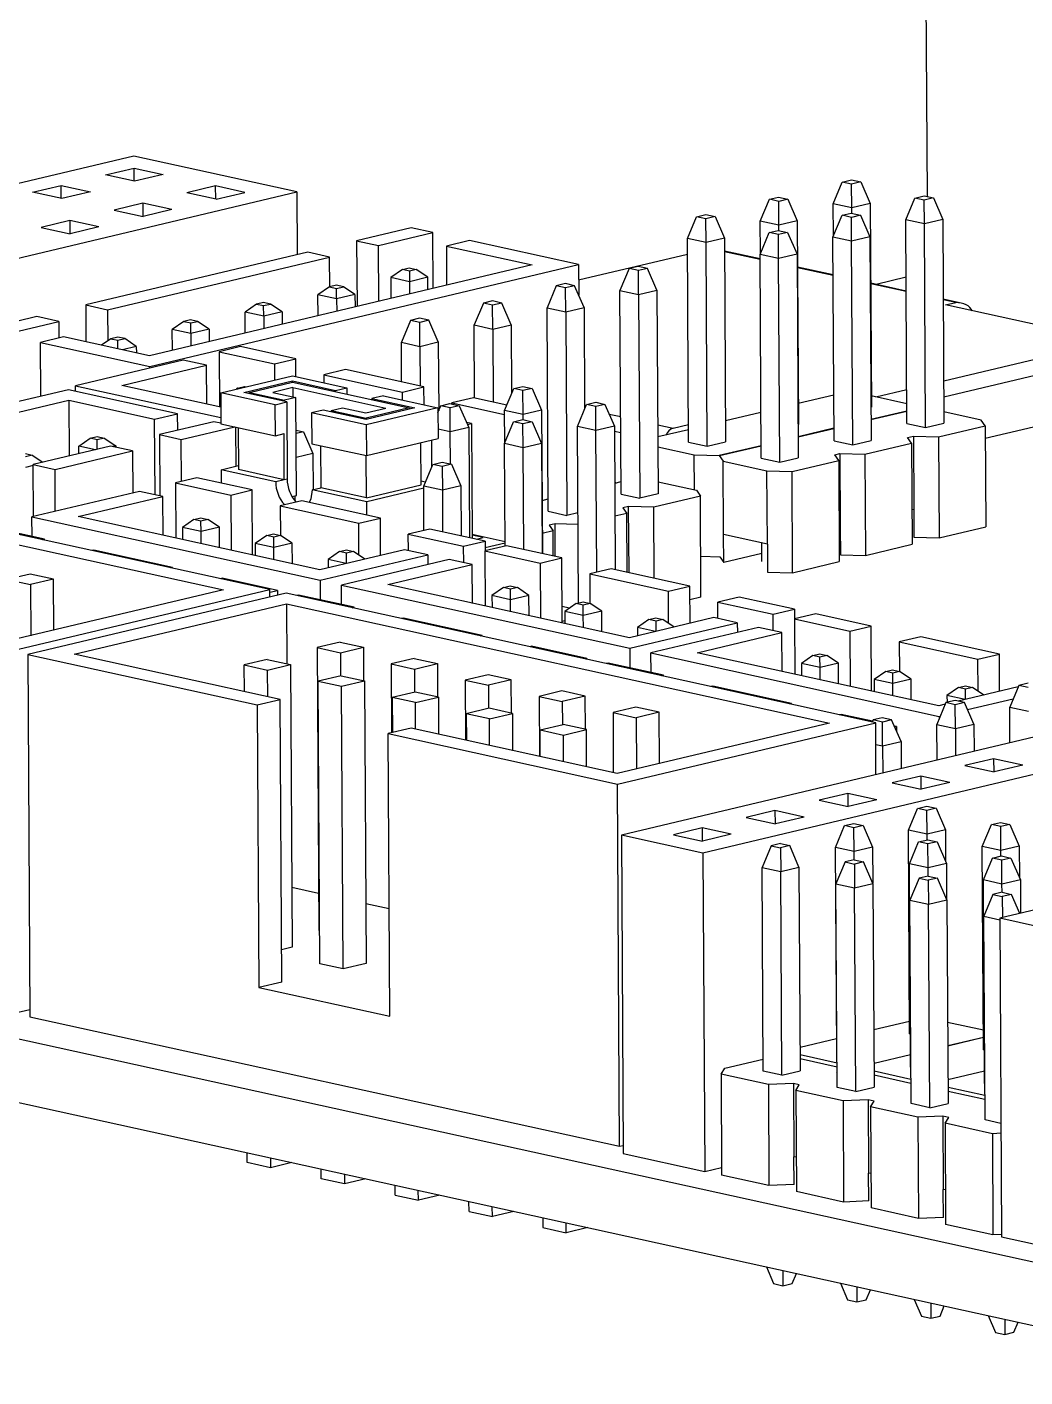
# Model space of a CAD drawing. Header units: millimetres. Extents: x 0 to 279, y 0 to 216.
# Drawn here: x 55 to 67.21, y 133.32 to 149.82 of the extents above; entities that cross this region are included whole.
import ezdxf

# ---------------------------------------------------------------- set-up
doc = ezdxf.new("R2010")
doc.units = ezdxf.units.MM

msp = doc.modelspace()

# ---------------------------------------------------------------- linework, layer by layer
at = {"color": 7, "linetype": 'Continuous', "lineweight": 25}
for p, q in [((66.013, 147.749), (65.989, 151.898)), ((56.305, 148.243), (52.694, 147.386)), ((58.3, 147.805), (56.305, 148.243)), ((55.959, 148.014), (56.31, 148.098)), ((56.31, 148.098), (56.666, 148.019)), ((56.311, 147.937), (56.31, 148.098)), ((56.315, 147.936), (55.959, 148.014)), ((56.666, 148.019), (56.315, 147.936)), ((64.861, 147.66), (64.973, 147.926)), ((64.973, 147.926), (65.085, 147.953)), ((65.087, 147.901), (64.973, 147.926)), ((65.085, 147.953), (65.199, 147.928)), ((65.199, 147.928), (65.087, 147.901)), ((65.089, 147.61), (65.087, 147.901)), ((65.199, 147.928), (65.314, 147.663)), ((54.688, 146.948), (58.3, 147.805)), ((55.068, 147.803), (55.419, 147.886)), ((55.424, 147.725), (55.068, 147.803)), ((55.419, 147.886), (55.775, 147.808)), ((55.419, 147.726), (55.419, 147.886)), ((55.775, 147.808), (55.424, 147.725)), ((57.307, 147.879), (56.956, 147.795)), ((57.312, 147.717), (56.956, 147.795)), ((57.663, 147.8), (57.307, 147.879)), ((57.308, 147.718), (57.307, 147.879)), ((57.312, 147.717), (57.663, 147.8)), ((58.3, 147.805), (58.304, 147.036)), ((64.082, 147.715), (64.194, 147.741)), ((64.194, 147.741), (64.308, 147.716)), ((65.861, 147.731), (65.973, 147.758)), ((65.973, 147.758), (66.087, 147.733)), ((56.416, 147.667), (56.065, 147.584)), ((56.065, 147.584), (56.421, 147.506)), ((56.772, 147.589), (56.416, 147.667)), ((56.416, 147.667), (56.417, 147.507)), ((56.772, 147.589), (56.421, 147.506)), ((63.97, 147.448), (64.082, 147.715)), ((64.195, 147.69), (64.082, 147.715)), ((64.308, 147.716), (64.195, 147.69)), ((64.198, 147.398), (64.195, 147.69)), ((64.308, 147.716), (64.422, 147.451)), ((65.089, 147.61), (64.861, 147.66)), ((64.864, 147.267), (64.861, 147.66)), ((65.314, 147.663), (65.089, 147.61)), ((65.09, 147.544), (65.089, 147.61)), ((65.314, 147.663), (65.328, 145.173)), ((65.75, 147.465), (65.861, 147.731)), ((65.975, 147.706), (65.861, 147.731)), ((66.087, 147.733), (65.975, 147.706)), ((65.977, 147.414), (65.975, 147.706)), ((66.087, 147.733), (66.202, 147.468)), ((55.524, 147.456), (55.173, 147.372)), ((55.88, 147.377), (55.524, 147.456)), ((55.524, 147.456), (55.525, 147.295)), ((63.078, 147.237), (63.19, 147.503)), ((63.19, 147.503), (63.302, 147.53)), ((63.304, 147.478), (63.19, 147.503)), ((63.302, 147.53), (63.416, 147.505)), ((63.416, 147.505), (63.304, 147.478)), ((63.306, 147.187), (63.304, 147.478)), ((63.416, 147.505), (63.531, 147.24)), ((64.198, 147.398), (63.97, 147.448)), ((63.972, 147.055), (63.97, 147.448)), ((64.422, 147.451), (64.198, 147.398)), ((64.422, 147.451), (64.437, 144.962)), ((64.858, 147.253), (64.97, 147.52)), ((64.97, 147.52), (65.082, 147.546)), ((65.084, 147.494), (64.97, 147.52)), ((65.082, 147.546), (65.196, 147.521)), ((65.196, 147.521), (65.084, 147.494)), ((65.086, 147.203), (65.084, 147.494)), ((65.196, 147.521), (65.311, 147.256)), ((65.977, 147.414), (65.75, 147.465)), ((65.764, 144.975), (65.75, 147.465)), ((66.202, 147.468), (65.977, 147.414)), ((65.992, 144.925), (65.977, 147.414)), ((66.202, 147.468), (66.216, 144.978)), ((55.173, 147.372), (55.529, 147.294)), ((55.88, 147.377), (55.529, 147.294)), ((59.699, 147.367), (59.032, 147.209)), ((59.299, 147.15), (59.966, 147.308)), ((59.966, 147.308), (59.699, 147.367)), ((59.97, 146.626), (59.966, 147.308)), ((63.531, 147.24), (63.306, 147.187)), ((63.531, 147.24), (63.545, 144.75)), ((63.967, 147.042), (64.078, 147.308)), ((64.078, 147.308), (64.19, 147.335)), ((64.192, 147.283), (64.078, 147.308)), ((64.19, 147.335), (64.304, 147.31)), ((64.304, 147.31), (64.192, 147.283)), ((64.194, 146.992), (64.192, 147.283)), ((64.198, 147.333), (64.198, 147.398)), ((64.304, 147.31), (64.419, 147.045)), ((65.086, 147.203), (64.858, 147.253)), ((64.872, 144.764), (64.858, 147.253)), ((65.311, 147.256), (65.086, 147.203)), ((65.311, 147.256), (65.325, 144.767)), ((59.032, 147.209), (59.299, 147.15)), ((59.032, 147.209), (59.037, 146.404)), ((59.303, 146.468), (59.299, 147.15)), ((60.411, 147.21), (60.13, 147.144)), ((60.13, 147.144), (61.181, 146.913)), ((60.13, 147.144), (60.133, 146.664)), ((61.746, 146.917), (60.411, 147.21)), ((63.306, 147.187), (63.078, 147.237)), ((63.093, 144.747), (63.078, 147.237)), ((63.321, 144.697), (63.306, 147.187)), ((63.967, 146.987), (63.532, 147.083)), ((65.1, 144.714), (65.086, 147.203)), ((58.435, 147.067), (55.719, 146.423)), ((55.986, 146.364), (58.702, 147.008)), ((61.181, 146.913), (56.499, 145.802)), ((56.503, 145.673), (61.746, 146.917)), ((58.702, 147.008), (58.435, 147.067)), ((58.704, 146.646), (58.702, 147.008)), ((61.746, 146.917), (61.749, 146.545)), ((63.08, 147.042), (61.747, 146.726)), ((64.194, 146.992), (63.967, 147.042)), ((63.981, 144.552), (63.967, 147.042)), ((64.419, 147.045), (64.194, 146.992)), ((64.209, 144.502), (64.194, 146.992)), ((64.419, 147.045), (64.433, 144.555)), ((59.592, 146.857), (59.451, 146.758)), ((59.679, 146.708), (59.451, 146.758)), ((59.451, 146.758), (59.452, 146.503)), ((59.592, 146.857), (59.676, 146.877)), ((59.677, 146.838), (59.592, 146.857)), ((59.676, 146.877), (59.761, 146.858)), ((59.761, 146.858), (59.677, 146.838)), ((59.677, 146.838), (59.679, 146.708)), ((59.903, 146.762), (59.679, 146.708)), ((59.903, 146.762), (59.761, 146.858)), ((59.904, 146.61), (59.903, 146.762)), ((62.365, 146.868), (62.253, 146.602)), ((62.477, 146.895), (62.365, 146.868)), ((62.479, 146.843), (62.365, 146.868)), ((62.591, 146.87), (62.477, 146.895)), ((62.591, 146.87), (62.479, 146.843)), ((62.481, 146.552), (62.479, 146.843)), ((62.706, 146.605), (62.591, 146.87)), ((64.861, 146.791), (64.426, 146.886)), ((65.754, 146.762), (65.387, 146.675)), ((58.7, 146.645), (58.559, 146.547)), ((58.784, 146.665), (58.7, 146.645)), ((58.7, 146.645), (58.786, 146.626)), ((58.87, 146.646), (58.784, 146.665)), ((58.786, 146.626), (58.87, 146.646)), ((58.787, 146.497), (58.786, 146.626)), ((59.012, 146.55), (58.87, 146.646)), ((59.679, 146.708), (59.68, 146.557)), ((61.473, 146.657), (61.362, 146.39)), ((61.585, 146.684), (61.473, 146.657)), ((61.587, 146.632), (61.473, 146.657)), ((61.699, 146.659), (61.585, 146.684)), ((61.699, 146.659), (61.587, 146.632)), ((61.589, 146.34), (61.587, 146.632)), ((61.814, 146.394), (61.699, 146.659)), ((62.253, 146.602), (62.481, 146.552)), ((62.267, 144.112), (62.253, 146.602)), ((62.481, 146.552), (62.706, 146.605)), ((62.706, 146.605), (62.72, 144.116)), ((65.755, 146.594), (65.32, 146.69)), ((55.719, 146.423), (55.986, 146.364)), ((55.719, 146.423), (55.721, 145.973)), ((57.809, 146.434), (57.668, 146.335)), ((57.893, 146.454), (57.809, 146.434)), ((57.809, 146.434), (57.894, 146.415)), ((57.978, 146.435), (57.893, 146.454)), ((57.894, 146.415), (57.978, 146.435)), ((57.896, 146.285), (57.894, 146.415)), ((58.12, 146.339), (57.978, 146.435)), ((58.787, 146.497), (58.559, 146.547)), ((58.561, 146.291), (58.559, 146.547)), ((59.012, 146.55), (58.787, 146.497)), ((58.787, 146.497), (58.788, 146.345)), ((59.012, 146.55), (59.013, 146.399)), ((60.582, 146.445), (60.47, 146.179)), ((60.694, 146.472), (60.582, 146.445)), ((60.696, 146.42), (60.582, 146.445)), ((60.808, 146.447), (60.694, 146.472)), ((60.808, 146.447), (60.696, 146.42)), ((60.698, 146.129), (60.696, 146.42)), ((60.923, 146.182), (60.808, 146.447)), ((62.481, 146.552), (62.495, 144.062)), ((66.427, 146.447), (66.208, 146.495)), ((66.236, 146.424), (66.36, 146.454)), ((68.091, 146.017), (66.236, 146.424)), ((55.122, 146.281), (54.455, 146.123)), ((55.389, 146.222), (55.122, 146.281)), ((55.986, 146.364), (55.988, 145.984)), ((57.896, 146.285), (57.668, 146.335)), ((57.669, 146.08), (57.668, 146.335)), ((58.12, 146.339), (57.896, 146.285)), ((57.896, 146.285), (57.897, 146.134)), ((58.12, 146.339), (58.121, 146.187)), ((59.803, 146.261), (59.69, 146.234)), ((59.916, 146.236), (59.803, 146.261)), ((61.362, 146.39), (61.589, 146.34)), ((61.376, 143.901), (61.362, 146.39)), ((61.589, 146.34), (61.814, 146.394)), ((61.589, 146.34), (61.604, 143.851)), ((61.814, 146.394), (61.821, 145.153)), ((54.722, 146.064), (55.389, 146.222)), ((55.389, 146.222), (55.39, 146.019)), ((56.917, 146.222), (56.776, 146.124)), ((57.004, 146.074), (56.776, 146.124)), ((56.778, 145.869), (56.776, 146.124)), ((57.001, 146.242), (56.917, 146.222)), ((56.917, 146.222), (57.003, 146.203)), ((57.087, 146.223), (57.001, 146.242)), ((57.003, 146.203), (57.087, 146.223)), ((57.004, 146.074), (57.003, 146.203)), ((57.229, 146.127), (57.004, 146.074)), ((57.229, 146.127), (57.087, 146.223)), ((57.229, 146.127), (57.23, 145.976)), ((59.69, 146.234), (59.579, 145.967)), ((59.804, 146.209), (59.69, 146.234)), ((59.916, 146.236), (59.804, 146.209)), ((59.806, 145.917), (59.804, 146.209)), ((60.031, 145.971), (59.916, 146.236)), ((60.47, 146.179), (60.698, 146.129)), ((60.475, 145.286), (60.47, 146.179)), ((60.698, 146.129), (60.923, 146.182)), ((60.698, 146.129), (60.703, 145.236)), ((60.923, 146.182), (60.927, 145.34)), ((55.448, 146.033), (55.167, 145.966)), ((55.167, 145.966), (56.503, 145.673)), ((55.171, 145.308), (55.167, 145.966)), ((56.499, 145.802), (55.448, 146.033)), ((56.026, 146.011), (55.912, 145.931)), ((56.11, 146.031), (56.026, 146.011)), ((56.026, 146.011), (56.111, 145.992)), ((56.195, 146.012), (56.11, 146.031)), ((56.111, 145.992), (56.195, 146.012)), ((56.112, 145.887), (56.111, 145.992)), ((56.337, 145.916), (56.195, 146.012)), ((57.004, 146.074), (57.005, 145.922)), ((59.579, 145.967), (59.806, 145.917)), ((59.581, 145.482), (59.579, 145.967)), ((59.806, 145.917), (60.031, 145.971)), ((60.031, 145.971), (60.036, 145.128)), ((56.337, 145.916), (56.167, 145.875)), ((56.337, 145.916), (56.338, 145.838)), ((57.613, 145.915), (57.349, 145.852)), ((57.349, 145.852), (58.026, 145.704)), ((57.349, 145.852), (57.353, 145.178)), ((58.289, 145.766), (57.613, 145.915)), ((58.026, 145.704), (58.289, 145.766)), ((58.29, 145.549), (58.289, 145.766)), ((59.806, 145.917), (59.809, 145.432)), ((56.911, 145.748), (55.595, 145.436)), ((56.16, 145.44), (57.196, 145.686)), ((56.503, 145.651), (56.503, 145.673)), ((57.196, 145.686), (56.911, 145.748)), ((57.198, 145.212), (57.196, 145.686)), ((58.026, 145.704), (58.027, 145.506)), ((58.895, 145.633), (58.631, 145.571)), ((59.856, 145.422), (58.895, 145.633)), ((55.595, 145.436), (57.371, 145.046)), ((55.595, 145.368), (55.595, 145.436)), ((57.37, 145.174), (56.16, 145.44)), ((57.369, 145.35), (58.246, 145.558)), ((57.576, 145.405), (57.66, 145.425)), ((57.652, 145.352), (58.249, 145.494)), ((57.66, 145.425), (57.673, 145.422)), ((57.723, 145.353), (58.249, 145.478)), ((58.246, 145.558), (58.914, 145.412)), ((58.249, 145.477), (58.249, 145.494)), ((58.249, 145.494), (58.773, 145.378)), ((58.249, 145.478), (59.673, 145.165)), ((58.631, 145.571), (59.593, 145.359)), ((58.631, 145.571), (58.632, 145.474)), ((60.953, 145.401), (61.066, 145.428)), ((61.066, 145.428), (61.18, 145.403)), ((55.506, 145.387), (52.032, 144.563)), ((52.597, 144.567), (55.51, 145.258)), ((56.842, 145.094), (55.506, 145.387)), ((55.51, 145.258), (56.561, 145.027)), ((55.51, 145.258), (55.514, 144.576)), ((58.036, 145.204), (57.369, 145.35)), ((57.369, 145.35), (57.371, 144.972)), ((57.576, 145.405), (57.563, 145.396)), ((57.589, 145.402), (57.576, 145.405)), ((58.177, 145.237), (57.652, 145.352)), ((57.723, 145.353), (58.15, 145.259)), ((57.723, 145.337), (57.723, 145.353)), ((58.251, 145.413), (58.005, 145.355)), ((58.005, 145.355), (58.29, 145.292)), ((58.29, 145.292), (58.15, 145.259)), ((58.15, 145.243), (58.15, 145.259)), ((58.251, 145.413), (59.391, 145.163)), ((58.251, 145.413), (58.252, 145.301)), ((58.297, 144.094), (58.29, 145.292)), ((58.773, 145.378), (58.914, 145.412)), ((58.773, 145.362), (58.773, 145.378)), ((58.914, 145.412), (58.914, 145.331)), ((59.36, 145.314), (59.219, 145.28)), ((59.219, 145.28), (59.744, 145.165)), ((59.219, 145.28), (59.22, 145.264)), ((59.36, 145.314), (60.027, 145.167)), ((59.593, 145.359), (59.856, 145.422)), ((59.593, 145.262), (59.593, 145.359)), ((59.857, 145.204), (59.856, 145.422)), ((60.461, 145.289), (60.198, 145.226)), ((60.869, 145.199), (60.461, 145.289)), ((60.842, 145.135), (60.953, 145.401)), ((61.067, 145.376), (60.953, 145.401)), ((61.18, 145.403), (61.067, 145.376)), ((61.07, 145.085), (61.067, 145.376)), ((61.18, 145.403), (61.294, 145.138)), ((64.869, 145.32), (64.435, 145.217)), ((65.762, 145.216), (65.327, 145.312)), ((56.561, 145.027), (56.842, 145.094)), ((56.843, 144.891), (56.842, 145.094)), ((58.036, 145.204), (58.177, 145.237)), ((58.038, 144.825), (58.036, 145.204)), ((58.177, 145.237), (58.182, 144.297)), ((58.623, 145.139), (58.482, 145.106)), ((59.15, 144.959), (58.482, 145.106)), ((58.482, 145.106), (58.485, 144.727)), ((59.147, 145.024), (58.623, 145.139)), ((58.72, 145.134), (58.86, 145.167)), ((58.72, 145.134), (58.72, 145.118)), ((58.72, 145.134), (59.147, 145.04)), ((58.86, 145.167), (59.145, 145.104)), ((59.145, 145.104), (59.391, 145.163)), ((59.744, 145.165), (59.147, 145.024)), ((59.673, 145.165), (59.147, 145.04)), ((60.027, 145.167), (59.15, 144.959)), ((59.673, 145.165), (59.674, 145.148)), ((60.027, 145.107), (60.062, 145.19)), ((60.027, 145.167), (60.029, 144.789)), ((60.062, 145.19), (60.174, 145.217)), ((60.176, 145.165), (60.062, 145.19)), ((60.174, 145.217), (60.288, 145.192)), ((60.288, 145.192), (60.176, 145.165)), ((60.178, 144.873), (60.176, 145.165)), ((60.198, 145.226), (60.842, 145.085)), ((60.198, 145.211), (60.198, 145.226)), ((60.288, 145.192), (60.403, 144.927)), ((61.07, 145.085), (60.842, 145.135)), ((60.844, 144.736), (60.842, 145.135)), ((61.294, 145.138), (61.07, 145.085)), ((61.294, 145.138), (61.304, 143.382)), ((61.732, 144.939), (61.844, 145.206)), ((61.844, 145.206), (61.956, 145.233)), ((61.958, 145.181), (61.844, 145.206)), ((61.956, 145.233), (62.07, 145.207)), ((62.07, 145.207), (61.958, 145.181)), ((61.96, 144.889), (61.958, 145.181)), ((62.07, 145.207), (62.185, 144.943)), ((63.978, 145.108), (63.544, 145.006)), ((65.323, 145.172), (65.328, 145.173)), ((65.763, 145.126), (65.323, 145.022)), ((65.323, 145.021), (65.763, 145.125)), ((66.672, 145.016), (66.216, 145.117)), ((56.566, 144.102), (56.561, 145.027)), ((57.287, 144.996), (56.62, 144.838)), ((56.887, 144.779), (57.541, 144.934)), ((57.371, 144.978), (57.287, 144.996)), ((57.371, 144.972), (58.038, 144.825)), ((57.557, 144.452), (57.554, 144.932)), ((59.147, 145.04), (59.147, 145.024)), ((59.15, 144.959), (59.152, 144.581)), ((60.436, 144.974), (60.377, 144.987)), ((60.387, 144.962), (60.436, 144.974)), ((60.436, 144.974), (60.444, 143.571)), ((60.84, 144.728), (60.952, 144.994)), ((60.952, 144.994), (61.064, 145.021)), ((61.066, 144.969), (60.952, 144.994)), ((61.064, 145.021), (61.178, 144.996)), ((61.178, 144.996), (61.066, 144.969)), ((61.068, 144.678), (61.066, 144.969)), ((61.07, 145.02), (61.07, 145.085)), ((61.178, 144.996), (61.293, 144.731)), ((61.96, 144.889), (61.732, 144.939)), ((61.744, 142.779), (61.732, 144.939)), ((62.185, 144.943), (61.96, 144.889)), ((62.185, 144.943), (62.195, 143.186)), ((62.905, 144.917), (63.092, 144.962)), ((64.431, 144.961), (64.437, 144.962)), ((65.764, 144.975), (65.992, 144.925)), ((65.992, 144.925), (66.216, 144.978)), ((66.15, 144.811), (66.72, 144.947)), ((66.72, 144.947), (66.672, 145.016)), ((66.72, 144.947), (66.728, 143.71)), ((66.721, 144.794), (67.827, 145.056)), ((55.632, 144.697), (55.773, 144.795)), ((55.773, 144.795), (55.857, 144.815)), ((55.859, 144.776), (55.773, 144.795)), ((55.857, 144.815), (55.943, 144.796)), ((55.943, 144.796), (55.859, 144.776)), ((55.86, 144.658), (55.859, 144.776)), ((55.943, 144.796), (56.085, 144.7)), ((56.62, 144.838), (56.624, 144.089)), ((56.62, 144.838), (56.887, 144.779)), ((56.89, 144.265), (56.887, 144.779)), ((57.584, 144.925), (57.587, 144.41)), ((58.038, 144.825), (58.144, 144.85)), ((58.147, 144.289), (58.144, 144.85)), ((58.293, 144.892), (58.382, 144.872)), ((58.382, 144.872), (58.293, 144.851)), ((58.382, 144.872), (58.496, 144.607)), ((59.152, 144.581), (60.029, 144.789)), ((59.953, 144.446), (59.951, 144.77)), ((60.178, 144.873), (60.028, 144.906)), ((60.403, 144.927), (60.178, 144.873)), ((60.18, 144.477), (60.178, 144.873)), ((60.403, 144.927), (60.411, 143.578)), ((61.97, 143.155), (61.96, 144.889)), ((63.092, 144.898), (62.716, 144.809)), ((64.871, 144.915), (64.432, 144.81)), ((64.432, 144.809), (64.871, 144.914)), ((64.872, 144.764), (65.1, 144.714)), ((65.1, 144.714), (65.325, 144.767)), ((65.772, 144.803), (65.842, 144.82)), ((65.82, 144.733), (65.772, 144.803)), ((65.842, 144.82), (66.15, 144.811)), ((65.842, 144.82), (65.847, 143.924)), ((66.15, 144.811), (66.157, 143.575)), ((54.98, 144.607), (55.065, 144.588)), ((56.023, 144.696), (55.076, 144.472)), ((55.343, 144.413), (56.29, 144.638)), ((55.836, 144.652), (55.632, 144.697)), ((55.633, 144.604), (55.632, 144.697)), ((56.29, 144.638), (56.023, 144.696)), ((56.085, 144.7), (56.048, 144.691)), ((56.085, 144.7), (56.085, 144.683)), ((56.29, 144.638), (56.293, 144.124)), ((58.496, 144.607), (58.294, 144.559)), ((58.485, 144.727), (59.152, 144.581)), ((58.496, 144.607), (58.499, 144.167)), ((58.59, 144.704), (58.593, 144.191)), ((59.82, 144.224), (59.817, 144.738)), ((61.068, 144.678), (60.84, 144.728)), ((60.848, 143.474), (60.84, 144.728)), ((61.293, 144.731), (61.068, 144.678)), ((61.076, 143.432), (61.068, 144.678)), ((61.293, 144.731), (61.301, 143.382)), ((62.717, 144.688), (63.162, 144.59)), ((63.093, 144.747), (63.321, 144.697)), ((63.321, 144.697), (63.545, 144.75)), ((63.98, 144.703), (63.468, 144.582)), ((63.47, 144.581), (63.98, 144.702)), ((64.88, 144.591), (64.942, 144.606)), ((64.942, 144.606), (65.25, 144.598)), ((64.942, 144.606), (64.947, 143.71)), ((65.25, 144.598), (65.82, 144.733)), ((65.25, 144.598), (65.257, 143.361)), ((65.82, 144.733), (65.827, 143.497)), ((57.971, 142.943), (50.76, 144.527)), ((55.065, 144.588), (54.981, 144.568)), ((55.076, 144.461), (54.983, 144.438)), ((55.065, 144.588), (55.195, 144.5)), ((55.079, 143.836), (55.076, 144.472)), ((55.076, 144.472), (55.343, 144.413)), ((57.374, 144.409), (57.587, 144.459)), ((59.153, 144.066), (59.15, 144.581)), ((59.853, 144.207), (59.965, 144.473)), ((59.965, 144.473), (60.077, 144.5)), ((60.078, 144.448), (59.965, 144.473)), ((60.077, 144.5), (60.191, 144.475)), ((60.191, 144.475), (60.078, 144.448)), ((60.078, 144.448), (60.081, 144.157)), ((60.191, 144.475), (60.305, 144.21)), ((63.162, 144.59), (63.47, 144.581)), ((63.165, 144.162), (63.162, 144.59)), ((63.468, 144.582), (63.516, 144.512)), ((63.516, 144.512), (64.05, 144.395)), ((63.521, 143.616), (63.516, 144.512)), ((63.981, 144.552), (64.209, 144.502)), ((64.209, 144.502), (64.433, 144.555)), ((64.358, 144.386), (64.929, 144.522)), ((64.929, 144.522), (64.88, 144.591)), ((64.929, 144.522), (64.936, 143.285)), ((50.764, 144.398), (57.405, 142.939)), ((55.346, 143.899), (55.343, 144.413)), ((57.079, 144.31), (56.816, 144.247)), ((57.755, 144.161), (57.079, 144.31)), ((57.374, 144.409), (57.375, 144.245)), ((58.042, 144.262), (57.374, 144.409)), ((58.147, 144.287), (57.587, 144.41)), ((58.147, 144.287), (58.042, 144.262)), ((58.147, 144.289), (58.182, 144.297)), ((58.147, 144.289), (58.147, 144.287)), ((59.819, 144.272), (59.875, 144.26)), ((64.05, 144.395), (64.358, 144.386)), ((64.056, 143.499), (64.05, 144.395)), ((64.365, 143.15), (64.358, 144.386)), ((56.377, 144.143), (55.061, 143.831)), ((56.662, 144.081), (56.377, 144.143)), ((56.816, 144.247), (57.492, 144.099)), ((56.816, 144.247), (56.819, 143.573)), ((57.492, 144.099), (57.755, 144.161)), ((57.76, 143.366), (57.755, 144.161)), ((58.488, 144.164), (58.593, 144.189)), ((59.155, 144.017), (58.488, 144.164)), ((58.593, 144.189), (58.593, 144.191)), ((59.153, 144.066), (58.593, 144.189)), ((59.153, 144.066), (59.82, 144.224)), ((59.853, 144.183), (59.155, 144.017)), ((60.081, 144.157), (59.853, 144.207)), ((59.856, 143.667), (59.853, 144.207)), ((60.305, 144.21), (60.081, 144.157)), ((60.081, 144.157), (60.084, 143.65)), ((60.305, 144.21), (60.309, 143.6)), ((62.188, 144.255), (62.209, 144.25)), ((62.189, 144.245), (62.267, 144.264)), ((62.267, 144.112), (62.495, 144.062)), ((62.72, 144.116), (62.495, 144.062)), ((62.719, 144.26), (63.189, 144.157)), ((63.189, 144.157), (63.237, 144.087)), ((55.626, 143.835), (56.662, 144.081)), ((56.664, 143.607), (56.662, 144.081)), ((57.492, 144.099), (57.496, 143.424)), ((58.361, 144.028), (58.097, 143.966)), ((58.097, 143.966), (59.059, 143.755)), ((58.097, 143.966), (58.1, 143.606)), ((58.241, 144.08), (58.297, 144.094)), ((58.275, 144.088), (58.275, 144.031)), ((59.322, 143.817), (58.361, 144.028)), ((59.156, 143.854), (59.155, 144.017)), ((61.301, 144.034), (61.375, 144.052)), ((62.359, 143.96), (62.289, 143.943)), ((62.289, 143.943), (62.337, 143.873)), ((62.667, 143.952), (62.359, 143.96)), ((62.364, 143.149), (62.359, 143.96)), ((63.237, 144.087), (62.667, 143.952)), ((62.672, 143.081), (62.667, 143.952)), ((63.244, 142.851), (63.237, 144.087)), ((55.061, 143.831), (58.586, 143.057)), ((55.062, 143.592), (55.061, 143.831)), ((58.582, 143.186), (55.626, 143.835)), ((57.042, 143.8), (56.901, 143.702)), ((57.042, 143.8), (57.126, 143.82)), ((57.128, 143.781), (57.042, 143.8)), ((57.126, 143.82), (57.212, 143.801)), ((57.212, 143.801), (57.128, 143.781)), ((57.129, 143.652), (57.128, 143.781)), ((57.354, 143.705), (57.212, 143.801)), ((59.059, 143.755), (59.322, 143.817)), ((59.325, 143.362), (59.322, 143.817)), ((61.376, 143.901), (61.604, 143.851)), ((61.738, 143.883), (61.604, 143.851)), ((62.337, 143.873), (62.191, 143.839)), ((62.341, 143.154), (62.337, 143.873)), ((65.847, 143.924), (65.825, 143.919)), ((65.847, 143.924), (65.849, 143.583)), ((55.214, 143.558), (54.537, 143.707)), ((57.129, 143.652), (56.901, 143.702)), ((56.901, 143.702), (56.902, 143.555)), ((57.354, 143.705), (57.129, 143.652)), ((57.13, 143.505), (57.129, 143.652)), ((57.355, 143.455), (57.354, 143.705)), ((57.932, 143.605), (58.017, 143.625)), ((58.017, 143.625), (58.102, 143.606)), ((59.061, 143.364), (59.059, 143.755)), ((59.928, 143.684), (59.664, 143.622)), ((59.664, 143.622), (60.341, 143.473)), ((59.665, 143.421), (59.664, 143.622)), ((60.604, 143.535), (59.928, 143.684)), ((60.847, 143.528), (60.444, 143.617)), ((60.581, 143.579), (60.444, 143.609)), ((61.437, 143.66), (61.303, 143.628)), ((61.459, 143.746), (61.388, 143.73)), ((61.388, 143.73), (61.437, 143.66)), ((61.438, 143.352), (61.437, 143.66)), ((61.739, 143.739), (61.459, 143.746)), ((61.461, 143.347), (61.459, 143.746)), ((64.056, 143.499), (63.521, 143.616)), ((63.523, 143.275), (63.521, 143.616)), ((64.947, 143.71), (64.933, 143.707)), ((64.947, 143.71), (64.949, 143.37)), ((66.157, 143.575), (66.728, 143.71)), ((55.192, 143.553), (55.214, 143.558)), ((55.214, 143.549), (55.214, 143.558)), ((57.932, 143.605), (57.792, 143.506)), ((58.02, 143.456), (57.792, 143.506)), ((57.792, 143.506), (57.792, 143.359)), ((58.018, 143.586), (57.932, 143.605)), ((58.102, 143.606), (58.018, 143.586)), ((58.02, 143.456), (58.018, 143.586)), ((58.244, 143.51), (58.02, 143.456)), ((58.02, 143.309), (58.02, 143.456)), ((58.244, 143.51), (58.102, 143.606)), ((58.246, 143.26), (58.244, 143.51)), ((60.341, 143.473), (60.604, 143.535)), ((60.342, 143.272), (60.341, 143.473)), ((60.498, 143.559), (60.581, 143.579)), ((60.864, 143.478), (60.601, 143.416)), ((60.604, 143.535), (60.605, 143.417)), ((60.847, 143.512), (60.605, 143.454)), ((61.541, 143.33), (60.864, 143.478)), ((63.988, 143.287), (63.987, 143.514)), ((64.056, 143.499), (64.058, 143.158)), ((65.257, 143.361), (65.827, 143.497)), ((65.849, 143.583), (66.157, 143.575)), ((55.819, 143.425), (55.798, 143.42)), ((56.781, 143.214), (55.819, 143.425)), ((59.617, 143.431), (58.582, 143.186)), ((58.586, 143.057), (59.902, 143.369)), ((58.823, 143.409), (58.682, 143.311)), ((58.903, 143.262), (58.682, 143.311)), ((58.682, 143.311), (58.682, 143.21)), ((58.823, 143.409), (58.907, 143.429)), ((58.908, 143.39), (58.823, 143.409)), ((60.162, 143.312), (58.846, 142.999)), ((58.907, 143.429), (58.992, 143.41)), ((58.992, 143.41), (58.908, 143.39)), ((58.91, 143.264), (58.908, 143.39)), ((59.131, 143.316), (58.992, 143.41)), ((59.902, 143.369), (59.617, 143.431)), ((59.902, 143.369), (59.903, 143.25)), ((60.447, 143.249), (60.162, 143.312)), ((60.601, 143.416), (61.278, 143.267)), ((60.601, 143.416), (60.605, 142.741)), ((61.278, 143.267), (61.541, 143.33)), ((61.546, 142.535), (61.541, 143.33)), ((63.241, 143.351), (63.475, 143.345)), ((63.475, 143.345), (63.523, 143.275)), ((63.988, 143.386), (63.523, 143.275)), ((64.365, 143.15), (64.936, 143.285)), ((64.949, 143.37), (65.257, 143.361)), ((55.039, 143.133), (54.758, 143.067)), ((55.324, 143.071), (55.039, 143.133)), ((56.759, 143.209), (56.781, 143.214)), ((56.781, 143.204), (56.781, 143.214)), ((59.412, 143.004), (60.447, 143.249)), ((60.45, 142.775), (60.447, 143.249)), ((61.278, 143.267), (61.282, 142.593)), ((62.146, 143.197), (61.883, 143.134)), ((61.883, 143.134), (62.845, 142.923)), ((61.883, 143.134), (61.885, 142.775)), ((63.108, 142.985), (62.146, 143.197)), ((64.058, 143.158), (64.365, 143.15)), ((54.758, 143.067), (55.043, 143.004)), ((55.324, 143.071), (55.043, 143.004)), ((55.043, 143.004), (55.046, 142.379)), ((55.327, 142.446), (55.324, 143.071)), ((57.386, 143.081), (57.365, 143.076)), ((58.063, 142.933), (57.386, 143.081)), ((58.586, 143.057), (58.587, 142.817)), ((58.846, 142.999), (62.372, 142.225)), ((58.848, 142.76), (58.846, 142.999)), ((62.368, 142.354), (59.412, 143.004)), ((60.828, 142.969), (60.687, 142.87)), ((60.828, 142.969), (60.912, 142.989)), ((60.913, 142.95), (60.828, 142.969)), ((60.912, 142.989), (60.998, 142.97)), ((60.998, 142.97), (60.913, 142.95)), ((60.915, 142.82), (60.913, 142.95)), ((61.14, 142.873), (60.998, 142.97)), ((62.845, 142.923), (63.108, 142.985)), ((63.11, 142.53), (63.108, 142.985)), ((57.405, 142.939), (54.808, 142.323)), ((54.812, 142.194), (57.971, 142.943)), ((58.17, 142.899), (55.011, 142.15)), ((57.971, 142.852), (57.971, 142.943)), ((57.971, 142.911), (58.063, 142.933)), ((58.063, 142.933), (58.063, 142.874)), ((65.381, 141.315), (58.17, 142.899)), ((58.323, 142.875), (58.301, 142.87)), ((59, 142.727), (58.323, 142.875)), ((60.915, 142.82), (60.687, 142.87)), ((60.687, 142.87), (60.688, 142.723)), ((61.14, 142.873), (60.915, 142.82)), ((60.916, 142.673), (60.915, 142.82)), ((61.141, 142.624), (61.14, 142.873)), ((61.718, 142.773), (61.802, 142.793)), ((61.802, 142.793), (61.888, 142.774)), ((62.847, 142.532), (62.845, 142.923)), ((63.244, 142.851), (63.109, 142.818)), ((63.713, 142.852), (63.45, 142.79)), ((63.45, 142.79), (64.127, 142.641)), ((63.451, 142.589), (63.45, 142.79)), ((64.39, 142.704), (63.713, 142.852)), ((55.577, 142.154), (58.174, 142.77)), ((58.174, 142.77), (64.815, 141.311)), ((58.174, 142.77), (58.178, 142.036)), ((58.978, 142.722), (59, 142.727)), ((59, 142.717), (59, 142.727)), ((61.635, 142.715), (61.544, 142.735)), ((61.718, 142.773), (61.577, 142.675)), ((61.805, 142.625), (61.577, 142.675)), ((61.577, 142.675), (61.578, 142.528)), ((61.804, 142.754), (61.718, 142.773)), ((61.888, 142.774), (61.804, 142.754)), ((61.805, 142.625), (61.804, 142.754)), ((62.03, 142.678), (61.805, 142.625)), ((61.806, 142.478), (61.805, 142.625)), ((62.03, 142.678), (61.888, 142.774)), ((62.031, 142.428), (62.03, 142.678)), ((64.127, 142.641), (64.39, 142.704)), ((64.128, 142.441), (64.127, 142.641)), ((64.65, 142.647), (64.387, 142.584)), ((64.39, 142.704), (64.39, 142.585)), ((65.327, 142.498), (64.65, 142.647)), ((59.605, 142.594), (59.583, 142.589)), ((60.566, 142.383), (59.605, 142.594)), ((61.578, 142.561), (61.545, 142.554)), ((63.403, 142.6), (62.368, 142.354)), ((62.372, 142.225), (63.688, 142.537)), ((62.608, 142.577), (62.468, 142.479)), ((62.689, 142.43), (62.468, 142.479)), ((62.468, 142.479), (62.468, 142.378)), ((62.608, 142.577), (62.693, 142.597)), ((62.694, 142.559), (62.608, 142.577)), ((63.948, 142.48), (62.632, 142.168)), ((62.693, 142.597), (62.778, 142.579)), ((62.778, 142.579), (62.694, 142.559)), ((62.695, 142.432), (62.694, 142.559)), ((62.917, 142.485), (62.778, 142.579)), ((63.688, 142.537), (63.403, 142.6)), ((63.688, 142.537), (63.689, 142.418)), ((64.233, 142.417), (63.948, 142.48)), ((64.387, 142.584), (65.063, 142.436)), ((64.387, 142.584), (64.391, 141.91)), ((65.063, 142.436), (65.327, 142.498)), ((65.331, 141.703), (65.327, 142.498)), ((58.83, 142.3), (58.55, 142.234)), ((58.83, 142.3), (59.115, 142.238)), ((60.545, 142.377), (60.566, 142.383)), ((60.566, 142.373), (60.566, 142.383)), ((63.198, 142.172), (64.233, 142.417)), ((64.236, 141.944), (64.233, 142.417)), ((65.063, 142.436), (65.067, 141.761)), ((65.932, 142.365), (65.669, 142.303)), ((65.669, 142.303), (66.63, 142.091)), ((65.669, 142.303), (65.671, 141.943)), ((66.894, 142.154), (65.932, 142.365)), ((55.011, 142.15), (57.815, 141.534)), ((55.011, 142.15), (55.036, 137.72)), ((58.096, 141.6), (55.577, 142.154)), ((58.55, 142.234), (58.835, 142.171)), ((58.55, 142.234), (58.57, 138.778)), ((58.835, 142.171), (59.115, 142.238)), ((58.835, 142.171), (58.836, 141.888)), ((59.115, 142.238), (59.118, 141.83)), ((61.172, 142.25), (61.15, 142.244)), ((61.848, 142.101), (61.172, 142.25)), ((62.372, 142.225), (62.373, 141.986)), ((62.632, 142.168), (66.157, 141.393)), ((62.633, 141.928), (62.632, 142.168)), ((66.153, 141.523), (63.198, 142.172)), ((64.614, 142.137), (64.473, 142.039)), ((64.614, 142.137), (64.698, 142.157)), ((64.699, 142.118), (64.614, 142.137)), ((64.698, 142.157), (64.783, 142.138)), ((64.783, 142.138), (64.699, 142.118)), ((64.925, 142.042), (64.783, 142.138)), ((66.63, 142.091), (66.894, 142.154)), ((66.896, 141.699), (66.894, 142.154)), ((57.939, 142.089), (57.658, 142.022)), ((57.658, 142.022), (57.943, 141.96)), ((57.66, 141.696), (57.658, 142.022)), ((57.939, 142.089), (58.224, 142.026)), ((57.943, 141.96), (58.224, 142.026)), ((57.945, 141.634), (57.943, 141.96)), ((58.224, 142.026), (58.244, 138.57)), ((59.735, 142.102), (59.454, 142.035)), ((59.454, 142.035), (59.739, 141.972)), ((59.454, 142.035), (59.459, 141.192)), ((59.735, 142.102), (60.02, 142.039)), ((59.739, 141.972), (60.02, 142.039)), ((59.739, 141.972), (59.741, 141.69)), ((60.02, 142.039), (60.022, 141.631)), ((61.827, 142.096), (61.848, 142.101)), ((61.848, 142.101), (61.848, 142.091)), ((62.109, 142.044), (62.087, 142.039)), ((62.785, 141.895), (62.109, 142.044)), ((64.701, 141.989), (64.473, 142.039)), ((64.473, 142.039), (64.474, 141.892)), ((64.701, 141.989), (64.699, 142.118)), ((64.925, 142.042), (64.701, 141.989)), ((64.701, 141.842), (64.701, 141.989)), ((64.927, 141.792), (64.925, 142.042)), ((65.504, 141.941), (65.588, 141.961)), ((65.588, 141.961), (65.674, 141.943)), ((66.633, 141.7), (66.63, 142.091)), ((58.843, 141.89), (58.563, 141.823)), ((58.583, 138.367), (58.563, 141.823)), ((58.563, 141.823), (58.848, 141.761)), ((58.843, 141.89), (59.128, 141.827)), ((58.848, 141.761), (59.128, 141.827)), ((59.128, 141.827), (59.148, 138.371)), ((60.639, 141.903), (60.359, 141.836)), ((60.359, 141.836), (60.644, 141.774)), ((60.359, 141.836), (60.363, 141.102)), ((60.924, 141.84), (60.639, 141.903)), ((60.924, 141.84), (60.644, 141.774)), ((60.927, 141.432), (60.924, 141.84)), ((62.764, 141.89), (62.785, 141.895)), ((62.785, 141.885), (62.785, 141.895)), ((65.504, 141.941), (65.363, 141.843)), ((65.591, 141.793), (65.363, 141.843)), ((65.363, 141.843), (65.364, 141.696)), ((65.589, 141.923), (65.504, 141.941)), ((65.674, 141.943), (65.589, 141.923)), ((65.591, 141.793), (65.589, 141.923)), ((65.816, 141.846), (65.591, 141.793)), ((65.592, 141.646), (65.591, 141.793)), ((65.816, 141.846), (65.674, 141.943)), ((65.817, 141.596), (65.816, 141.846)), ((67.245, 141.799), (67.133, 141.772)), ((58.867, 138.305), (58.848, 141.761)), ((59.748, 141.691), (59.467, 141.625)), ((60.033, 141.629), (59.748, 141.691)), ((59.752, 141.562), (60.033, 141.629)), ((60.033, 141.629), (60.035, 141.174)), ((60.644, 141.774), (60.645, 141.491)), ((61.544, 141.704), (61.263, 141.638)), ((61.263, 141.638), (61.548, 141.575)), ((61.263, 141.638), (61.267, 140.904)), ((61.829, 141.642), (61.544, 141.704)), ((61.829, 141.642), (61.548, 141.575)), ((61.831, 141.234), (61.829, 141.642)), ((69.494, 141.655), (62.27, 139.941)), ((63.391, 141.762), (63.369, 141.757)), ((64.352, 141.551), (63.391, 141.762)), ((66.394, 141.746), (66.253, 141.647)), ((66.475, 141.599), (66.253, 141.647)), ((66.253, 141.647), (66.254, 141.564)), ((67.125, 141.753), (66.391, 141.579)), ((66.394, 141.746), (66.478, 141.766)), ((66.48, 141.727), (66.394, 141.746)), ((66.478, 141.766), (66.564, 141.747)), ((66.564, 141.747), (66.48, 141.727)), ((66.481, 141.6), (66.48, 141.727)), ((66.703, 141.653), (66.564, 141.747)), ((67.133, 141.772), (67.021, 141.506)), ((67.247, 141.747), (67.133, 141.772)), ((57.815, 141.534), (58.096, 141.6)), ((57.815, 141.534), (57.835, 138.078)), ((58.116, 138.144), (58.096, 141.6)), ((59.467, 141.625), (59.47, 141.194)), ((59.752, 141.562), (59.467, 141.625)), ((59.754, 141.236), (59.752, 141.562)), ((60.652, 141.493), (60.372, 141.426)), ((60.937, 141.43), (60.652, 141.493)), ((61.548, 141.575), (61.55, 141.292)), ((62.448, 141.505), (62.168, 141.439)), ((62.733, 141.443), (62.448, 141.505)), ((64.331, 141.546), (64.352, 141.551)), ((64.352, 141.541), (64.352, 141.551)), ((66.241, 141.561), (66.13, 141.294)), ((66.233, 141.542), (66.153, 141.523)), ((66.353, 141.587), (66.241, 141.561)), ((66.355, 141.536), (66.241, 141.561)), ((66.467, 141.562), (66.353, 141.587)), ((66.467, 141.562), (66.355, 141.536)), ((66.357, 141.244), (66.355, 141.536)), ((66.582, 141.298), (66.467, 141.562)), ((66.505, 141.476), (67.064, 141.608)), ((67.021, 141.506), (67.249, 141.456)), ((67.024, 141.069), (67.021, 141.506)), ((60.372, 141.426), (60.374, 141.1)), ((60.657, 141.363), (60.372, 141.426)), ((60.657, 141.363), (60.937, 141.43)), ((60.658, 141.038), (60.657, 141.363)), ((60.937, 141.43), (60.94, 140.976)), ((62.168, 141.439), (62.453, 141.376)), ((62.168, 141.439), (62.172, 140.705)), ((64.815, 141.311), (62.218, 140.695)), ((62.222, 140.566), (65.381, 141.315)), ((62.733, 141.443), (62.453, 141.376)), ((62.453, 141.376), (62.456, 140.752)), ((62.737, 140.818), (62.733, 141.443)), ((70.491, 141.436), (63.268, 139.722)), ((64.957, 141.418), (64.936, 141.413)), ((65.343, 141.333), (64.957, 141.418)), ((65.35, 141.349), (65.339, 141.324)), ((65.462, 141.376), (65.35, 141.349)), ((65.464, 141.324), (65.35, 141.349)), ((65.384, 140.68), (65.381, 141.315)), ((65.576, 141.351), (65.462, 141.376)), ((65.576, 141.351), (65.464, 141.324)), ((65.466, 141.033), (65.464, 141.324)), ((65.691, 141.086), (65.576, 141.351)), ((66.157, 141.393), (66.173, 141.397)), ((66.157, 141.393), (66.158, 141.361)), ((66.357, 141.244), (66.582, 141.298)), ((66.582, 141.298), (66.584, 140.964)), ((59.698, 141.248), (59.418, 141.182)), ((59.418, 141.182), (62.222, 140.566)), ((59.437, 137.726), (59.418, 141.182)), ((62.218, 140.695), (59.698, 141.248)), ((61.276, 141.227), (61.557, 141.294)), ((61.278, 140.901), (61.276, 141.227)), ((61.276, 141.227), (61.561, 141.165)), ((61.842, 141.231), (61.557, 141.294)), ((61.561, 141.165), (61.842, 141.231)), ((61.563, 140.839), (61.561, 141.165)), ((61.844, 140.777), (61.842, 141.231)), ((65.634, 141.269), (65.609, 141.275)), ((65.613, 141.264), (65.634, 141.269)), ((65.634, 141.269), (65.634, 141.216)), ((66.13, 141.294), (66.357, 141.244)), ((66.132, 140.857), (66.13, 141.294)), ((66.357, 141.244), (66.359, 140.911)), ((65.382, 141.051), (65.466, 141.033)), ((65.466, 141.033), (65.691, 141.086)), ((65.466, 141.033), (65.468, 140.7)), ((65.691, 141.086), (65.693, 140.753)), ((66.824, 140.875), (66.473, 140.792)), ((67.18, 140.797), (66.824, 140.875)), ((66.824, 140.875), (66.825, 140.714)), ((40.151, 140.689), (70.17, 134.094)), ((65.932, 140.663), (65.581, 140.58)), ((66.288, 140.585), (65.932, 140.663)), ((65.932, 140.663), (65.933, 140.503)), ((66.473, 140.792), (66.829, 140.713)), ((67.18, 140.797), (66.829, 140.713)), ((74.123, 140.638), (66.9, 138.924)), ((62.247, 136.136), (62.222, 140.566)), ((65.581, 140.58), (65.937, 140.502)), ((66.288, 140.585), (65.937, 140.502)), ((65.041, 140.452), (64.69, 140.369)), ((64.69, 140.369), (65.046, 140.291)), ((65.397, 140.374), (65.041, 140.452)), ((65.041, 140.452), (65.042, 140.291)), ((65.397, 140.374), (65.046, 140.291)), ((64.149, 140.241), (63.798, 140.157)), ((63.798, 140.157), (64.154, 140.079)), ((64.505, 140.162), (64.149, 140.241)), ((64.149, 140.241), (64.15, 140.08)), ((64.505, 140.162), (64.154, 140.079)), ((65.781, 140.002), (65.893, 140.268)), ((65.893, 140.268), (66.005, 140.295)), ((66.007, 140.243), (65.893, 140.268)), ((66.005, 140.295), (66.119, 140.27)), ((66.119, 140.27), (66.007, 140.243)), ((66.009, 139.952), (66.007, 140.243)), ((66.119, 140.27), (66.234, 140.005)), ((63.258, 140.029), (62.907, 139.946)), ((63.614, 139.951), (63.258, 140.029)), ((63.258, 140.029), (63.259, 139.868)), ((64.89, 139.791), (65.001, 140.057)), ((65.001, 140.057), (65.113, 140.084)), ((65.115, 140.032), (65.001, 140.057)), ((65.113, 140.084), (65.227, 140.059)), ((65.227, 140.059), (65.115, 140.032)), ((65.117, 139.74), (65.115, 140.032)), ((65.227, 140.059), (65.342, 139.794)), ((66.009, 139.952), (65.781, 140.002)), ((65.795, 137.513), (65.781, 140.002)), ((66.234, 140.005), (66.009, 139.952)), ((66.234, 140.005), (66.236, 139.62)), ((66.685, 139.803), (66.797, 140.07)), ((66.797, 140.07), (66.909, 140.096)), ((66.911, 140.045), (66.797, 140.07)), ((66.909, 140.096), (67.023, 140.071)), ((67.023, 140.071), (66.911, 140.045)), ((66.913, 139.753), (66.911, 140.045)), ((67.023, 140.071), (67.138, 139.806)), ((40.156, 139.91), (70.175, 133.316)), ((63.268, 139.722), (62.27, 139.941)), ((62.27, 139.941), (62.293, 136.047)), ((62.907, 139.946), (63.263, 139.868)), ((63.614, 139.951), (63.263, 139.868)), ((64.103, 139.811), (63.991, 139.545)), ((64.215, 139.838), (64.103, 139.811)), ((64.103, 139.811), (64.216, 139.786)), ((64.215, 139.838), (64.329, 139.813)), ((64.329, 139.813), (64.216, 139.786)), ((64.443, 139.548), (64.329, 139.813)), ((65.794, 139.592), (65.906, 139.858)), ((65.906, 139.858), (66.018, 139.885)), ((66.02, 139.833), (65.906, 139.858)), ((66.009, 139.883), (66.009, 139.952)), ((66.018, 139.885), (66.132, 139.86)), ((66.132, 139.86), (66.02, 139.833)), ((66.022, 139.542), (66.02, 139.833)), ((66.132, 139.86), (66.247, 139.595)), ((63.268, 139.722), (63.29, 135.828)), ((64.216, 139.786), (64.219, 139.495)), ((65.117, 139.74), (64.89, 139.791)), ((64.904, 137.301), (64.89, 139.791)), ((65.342, 139.794), (65.117, 139.74)), ((65.118, 139.639), (65.117, 139.74)), ((65.342, 139.794), (65.345, 139.357)), ((66.913, 139.753), (66.685, 139.803)), ((66.7, 137.314), (66.685, 139.803)), ((66.698, 139.393), (66.81, 139.659)), ((66.81, 139.659), (66.922, 139.686)), ((66.924, 139.634), (66.81, 139.659)), ((67.138, 139.806), (66.913, 139.753)), ((66.914, 139.684), (66.913, 139.753)), ((66.922, 139.686), (67.036, 139.661)), ((67.036, 139.661), (66.924, 139.634)), ((67.036, 139.661), (67.151, 139.396)), ((67.138, 139.806), (67.14, 139.421)), ((63.991, 139.545), (64.219, 139.495)), ((64.005, 137.055), (63.991, 139.545)), ((64.219, 139.495), (64.443, 139.548)), ((64.233, 137.005), (64.219, 139.495)), ((64.443, 139.548), (64.458, 137.059)), ((65.007, 139.613), (64.895, 139.346)), ((65.119, 139.639), (65.007, 139.613)), ((65.007, 139.613), (65.121, 139.588)), ((65.119, 139.639), (65.233, 139.614)), ((65.233, 139.614), (65.121, 139.588)), ((65.121, 139.588), (65.123, 139.296)), ((65.348, 139.349), (65.233, 139.614)), ((66.022, 139.542), (65.794, 139.592)), ((65.808, 137.102), (65.794, 139.592)), ((66.247, 139.595), (66.022, 139.542)), ((66.022, 139.44), (66.022, 139.542)), ((66.247, 139.595), (66.249, 139.159)), ((66.926, 139.343), (66.924, 139.634)), ((64.895, 139.346), (65.123, 139.296)), ((64.91, 136.857), (64.895, 139.346)), ((65.123, 139.296), (65.348, 139.349)), ((65.348, 139.349), (65.362, 136.86)), ((65.912, 139.414), (65.8, 139.147)), ((66.024, 139.441), (65.912, 139.414)), ((65.912, 139.414), (66.025, 139.389)), ((66.024, 139.441), (66.138, 139.416)), ((66.138, 139.416), (66.025, 139.389)), ((66.025, 139.389), (66.028, 139.097)), ((66.252, 139.151), (66.138, 139.416)), ((66.926, 139.343), (66.698, 139.393)), ((66.713, 136.903), (66.698, 139.393)), ((67.151, 139.396), (66.926, 139.343)), ((66.927, 139.242), (66.926, 139.343)), ((67.151, 139.396), (67.153, 138.984)), ((58.24, 139.304), (58.567, 139.232)), ((65.138, 136.807), (65.123, 139.296)), ((66.028, 139.097), (66.252, 139.151)), ((66.252, 139.151), (66.267, 136.661)), ((66.816, 139.215), (66.704, 138.949)), ((66.928, 139.242), (66.816, 139.215)), ((66.816, 139.215), (66.93, 139.19)), ((66.928, 139.242), (67.042, 139.217)), ((67.042, 139.217), (66.93, 139.19)), ((66.93, 139.19), (66.932, 138.932)), ((67.144, 138.982), (67.042, 139.217)), ((59.144, 139.105), (59.43, 139.042)), ((65.8, 139.147), (66.028, 139.097)), ((65.814, 136.658), (65.8, 139.147)), ((66.042, 136.608), (66.028, 139.097)), ((66.704, 138.949), (66.9, 138.906)), ((66.719, 136.459), (66.704, 138.949)), ((66.9, 138.924), (66.922, 135.03)), ((67.897, 138.705), (66.9, 138.924)), ((58.58, 138.775), (58.57, 138.778)), ((58.244, 138.57), (58.114, 138.539)), ((58.867, 138.305), (58.583, 138.367)), ((59.148, 138.371), (58.867, 138.305)), ((58.116, 138.144), (57.835, 138.078)), ((57.835, 138.078), (59.437, 137.726)), ((54.838, 137.764), (55.036, 137.811)), ((55.036, 137.72), (62.247, 136.136)), ((65.794, 137.664), (65.358, 137.56)), ((65.795, 137.513), (65.806, 137.51)), ((66.698, 137.555), (66.261, 137.651)), ((64.903, 137.452), (64.456, 137.346)), ((65.803, 137.34), (65.807, 137.341)), ((65.807, 137.335), (65.803, 137.34)), ((66.263, 137.368), (66.699, 137.471)), ((66.699, 137.465), (66.263, 137.361)), ((63.534, 137.09), (64.004, 137.202)), ((64.457, 137.257), (64.908, 137.158)), ((64.457, 137.208), (64.908, 137.109)), ((64.904, 137.301), (64.907, 137.3)), ((65.361, 137.154), (65.807, 137.26)), ((65.807, 137.253), (65.361, 137.147)), ((66.7, 137.314), (66.71, 137.311)), ((63.49, 137.019), (63.534, 137.09)), ((64.069, 136.892), (63.49, 137.019)), ((63.49, 137.019), (63.497, 135.783)), ((64.233, 137.005), (64.005, 137.055)), ((64.233, 137.005), (64.458, 137.059)), ((64.909, 137.04), (64.903, 137.03)), ((64.903, 137.03), (64.909, 137.029)), ((65.361, 137.058), (65.813, 136.959)), ((65.361, 137.009), (65.813, 136.91)), ((65.808, 137.102), (65.812, 137.101)), ((66.265, 136.955), (66.712, 137.061)), ((66.712, 137.055), (66.265, 136.949)), ((66.708, 137.141), (66.711, 137.142)), ((66.711, 137.136), (66.708, 137.141)), ((64.376, 136.905), (64.069, 136.892)), ((64.069, 136.892), (64.076, 135.656)), ((64.447, 136.889), (64.376, 136.905)), ((64.376, 136.905), (64.381, 136.009)), ((64.404, 136.819), (64.447, 136.889)), ((65.138, 136.807), (64.91, 136.857)), ((65.138, 136.807), (65.362, 136.86)), ((66.266, 136.859), (66.717, 136.76)), ((66.713, 136.903), (66.716, 136.903)), ((64.982, 136.692), (64.404, 136.819)), ((64.404, 136.819), (64.411, 135.582)), ((65.289, 136.704), (64.982, 136.692)), ((64.982, 136.692), (64.989, 135.455)), ((65.361, 136.689), (65.289, 136.704)), ((65.289, 136.704), (65.295, 135.809)), ((65.317, 136.618), (65.361, 136.689)), ((66.266, 136.811), (66.717, 136.711)), ((65.896, 136.491), (65.317, 136.618)), ((65.317, 136.618), (65.324, 135.382)), ((66.042, 136.608), (65.814, 136.658)), ((66.042, 136.608), (66.267, 136.661)), ((66.203, 136.504), (65.896, 136.491)), ((65.896, 136.491), (65.903, 135.255)), ((66.274, 136.488), (66.203, 136.504)), ((66.203, 136.504), (66.208, 135.608)), ((66.23, 136.418), (66.274, 136.488)), ((66.809, 136.29), (66.23, 136.418)), ((66.23, 136.418), (66.237, 135.181)), ((66.914, 136.416), (66.719, 136.459)), ((66.915, 136.295), (66.809, 136.29)), ((66.809, 136.29), (66.816, 135.054)), ((57.693, 135.937), (57.693, 136.058)), ((62.247, 136.136), (62.292, 136.147)), ((62.293, 136.047), (63.29, 135.828)), ((57.978, 135.875), (57.693, 135.937)), ((57.977, 135.995), (57.978, 135.875)), ((58.241, 135.937), (57.978, 135.875)), ((58.598, 135.739), (58.597, 135.859)), ((63.29, 135.828), (63.497, 135.877)), ((64.383, 135.669), (64.381, 136.009)), ((64.408, 136.003), (64.381, 136.009)), ((58.883, 135.676), (58.598, 135.739)), ((58.882, 135.796), (58.883, 135.676)), ((59.145, 135.738), (58.883, 135.676)), ((64.076, 135.656), (63.497, 135.783)), ((65.297, 135.468), (65.295, 135.809)), ((65.322, 135.803), (65.295, 135.809)), ((59.502, 135.54), (59.502, 135.66)), ((59.502, 135.54), (59.787, 135.478)), ((59.787, 135.478), (59.786, 135.598)), ((60.05, 135.54), (59.787, 135.478)), ((64.383, 135.669), (64.076, 135.656)), ((64.989, 135.455), (64.411, 135.582)), ((66.21, 135.267), (66.208, 135.608)), ((66.235, 135.602), (66.208, 135.608)), ((60.407, 135.341), (60.406, 135.461)), ((60.692, 135.279), (60.691, 135.399)), ((65.297, 135.468), (64.989, 135.455)), ((65.903, 135.255), (65.324, 135.382)), ((60.407, 135.341), (60.692, 135.279)), ((60.954, 135.341), (60.692, 135.279)), ((61.311, 135.263), (61.311, 135.143)), ((61.596, 135.08), (61.595, 135.2)), ((66.21, 135.267), (65.903, 135.255)), ((61.311, 135.143), (61.596, 135.08)), ((61.859, 135.142), (61.596, 135.08)), ((66.816, 135.054), (66.237, 135.181)), ((66.922, 135.058), (66.816, 135.054)), ((66.922, 135.03), (67.919, 134.811)), ((64.045, 134.662), (64.133, 134.457)), ((64.247, 134.618), (64.247, 134.432)), ((64.36, 134.458), (64.411, 134.582)), ((64.133, 134.457), (64.247, 134.432)), ((64.247, 134.432), (64.36, 134.458)), ((64.949, 134.464), (65.038, 134.258)), ((65.151, 134.419), (65.152, 134.233)), ((65.264, 134.26), (65.316, 134.383)), ((65.038, 134.258), (65.152, 134.233)), ((65.152, 134.233), (65.264, 134.26)), ((65.853, 134.265), (65.942, 134.059)), ((66.056, 134.22), (66.056, 134.034)), ((65.942, 134.059), (66.056, 134.034)), ((66.056, 134.034), (66.169, 134.061)), ((66.169, 134.061), (66.22, 134.184)), ((66.758, 134.066), (66.847, 133.861)), ((66.96, 134.022), (66.961, 133.836)), ((67.073, 133.862), (67.125, 133.986)), ((66.847, 133.861), (66.961, 133.836)), ((66.961, 133.836), (67.073, 133.862))]:
    msp.add_line(p, q, dxfattribs=at)
at = {"color": 8, "linetype": 'Continuous', "lineweight": 25}
for p, q in [((63.967, 146.979), (63.532, 147.075)), ((64.861, 146.783), (64.426, 146.879)), ((65.755, 146.587), (65.32, 146.682)), ((66.36, 146.454), (66.208, 146.487)), ((66.213, 145.496), (67.715, 145.852)), ((66.215, 145.301), (67.823, 145.683)), ((65.384, 145.299), (65.761, 145.389)), ((61.821, 145.155), (61.822, 145.155)), ((62.121, 145.09), (62.262, 145.059)), ((62.715, 144.959), (62.905, 144.917)), ((62.185, 144.882), (62.263, 144.864))]:
    msp.add_line(p, q, dxfattribs=at)
at = {"color": 7, "linetype": 'Continuous', "lineweight": 25, "flags": 128}
msp.add_lwpolyline([(58.488, 144.164), (58.471, 144.052), (58.453, 144.008)], dxfattribs=at)
at = {"color": 7, "linetype": 'Continuous', "lineweight": 25}
for centre, radius, start, end in [((62.947, 144.787), 0.137, 108.1031, 160.2007), ((58.602, 144.295), 0.42, 179.693, 222.4447), ((58.461, 144.262), 0.419, 179.9586, 222.4567)]:
    msp.add_arc(centre, radius, start, end, dxfattribs=at)
msp.add_ellipse((66.361, 146.307), major_axis=(0.212, 0.002), ratio=0.688423, start_param=0.297783, end_param=1.569026, dxfattribs=at)

doc.saveas('drawing.dxf')
